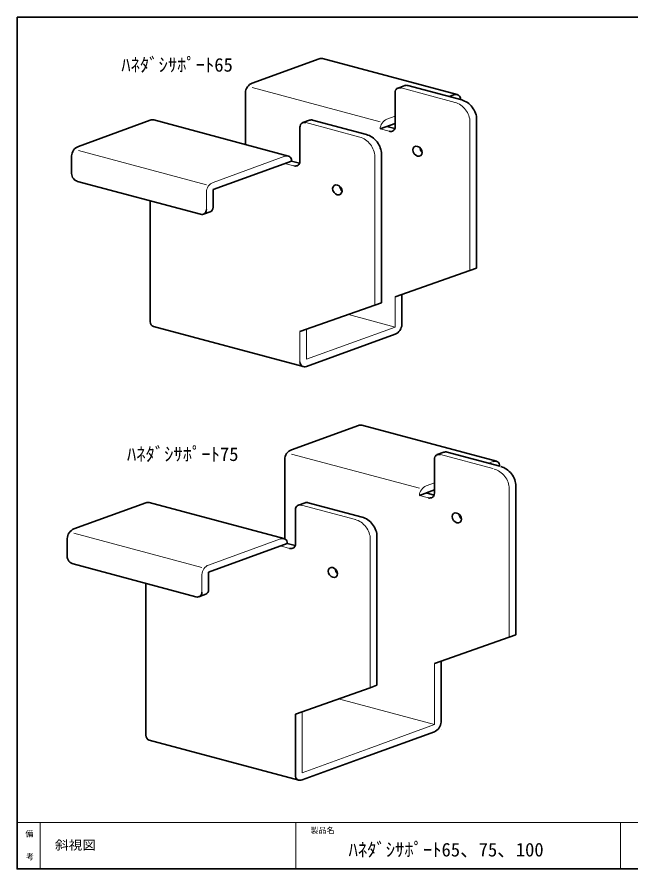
# Model space of a CAD drawing. Units: millimetres on the paper. Extents: x -405 to 405, y -286 to 286.
# Drawn here: x 15.5 to 213.6, y 11 to 286 of the extents above; entities that cross this region are included whole.
import ezdxf
from ezdxf.enums import TextEntityAlignment as Align

# ---------------------------------------------------------------- set-up
doc = ezdxf.new("R2010")
doc.units = ezdxf.units.MM
for name, color, linetype, lineweight in [('0-1_本体', 7, 'Continuous', 35), ('0-8_寸法', 4, 'Continuous', 18), ('F-0_枠図面', 4, 'Continuous', 18)]:
    doc.layers.add(name, color=color, linetype=linetype, lineweight=lineweight)
doc.layers.add('F-2_文字1', color=7, linetype='Continuous')
doc.layers.add('F-3_文字2', color=7, linetype='Continuous')
doc.styles.add('ＭＳ ゴシック', font='')
doc.styles.get('ＭＳ ゴシック').set_extended_font_data('MS Gothic')

msp = doc.modelspace()

# ---------------------------------------------------------------- linework, layer by layer
at = {"layer": '0-1_本体'}
for p, q in [((91.389, 264.658), (113.003, 272.525)), ((114.102, 272.606), (157.568, 260.959)), ((89.228, 261.572), (89.228, 244.83)), ((137.524, 261.631), (137.524, 250.631)), ((138.455, 263.088), (140.616, 263.875)), ((159.037, 259.232), (141.617, 263.9)), ((154.953, 260.327), (156.47, 260.879)), ((158.593, 259.351), (158.63, 259.365)), ((158.63, 259.341), (158.63, 259.366)), ((35.289, 244.24), (58.501, 252.688)), ((59.599, 252.768), (103.066, 241.122)), ((106.796, 250.447), (106.796, 239.447)), ((107.727, 251.904), (109.888, 252.691)), ((128.309, 248.048), (110.889, 252.716)), ((132.694, 249.925), (137.524, 251.683)), ((134.855, 250.712), (137.422, 250.024)), ((163.833, 252.982), (163.833, 204.947)), ((33.128, 241.153), (33.128, 235.439)), ((78.756, 230.293), (104.128, 239.528)), ((104.128, 239.528), (106.694, 238.84)), ((133.105, 241.798), (133.105, 193.763)), ((74.663, 222.324), (35.046, 232.939)), ((78.756, 230.293), (78.756, 224.593)), ((58.5, 187.686), (58.5, 226.655)), ((75.662, 222.348), (77.824, 223.135)), ((139.685, 196.394), (139.685, 186.718)), ((106.796, 184.447), (130.944, 192.976)), ((133.105, 193.763), (130.944, 192.976)), ((107.854, 173.154), (59.558, 186.095)), ((108.956, 173.233), (137.524, 183.631)), ((104.046, 146.311), (125.66, 154.177)), ((126.758, 154.258), (170.225, 142.611)), ((101.884, 143.224), (101.884, 117.549)), ((150.181, 143.283), (150.181, 132.283)), ((151.112, 144.74), (153.273, 145.527)), ((171.287, 140.993), (154.274, 145.552)), ((145.351, 131.577), (150.181, 133.335)), ((147.512, 132.364), (150.079, 131.676)), ((176.49, 134.633), (176.49, 86.599)), ((58.161, 129.291), (101.628, 117.645)), ((33.851, 120.763), (57.062, 129.211)), ((105.357, 126.97), (105.357, 115.97)), ((106.288, 128.428), (108.45, 129.214)), ((126.871, 124.571), (109.451, 129.239)), ((131.667, 118.321), (131.667, 70.286)), ((31.689, 117.676), (31.689, 111.962)), ((77.317, 106.816), (102.689, 116.051)), ((102.689, 116.051), (105.256, 115.363)), ((73.224, 98.847), (33.608, 109.462)), ((77.317, 106.816), (77.317, 101.116)), ((57.061, 54.21), (57.061, 103.178)), ((74.224, 98.871), (76.385, 99.658)), ((150.181, 77.283), (174.329, 85.812)), ((174.329, 85.812), (176.49, 86.599)), ((152.342, 78.046), (152.342, 58.37)), ((105.357, 60.97), (129.506, 69.499)), ((131.667, 70.286), (129.506, 69.499)), ((105.357, 41.269), (105.357, 60.97)), ((106.416, 39.677), (58.118, 52.618))]:
    msp.add_line(p, q, dxfattribs=at)
at = {"layer": '0-1_本体', "color": 4, "lineweight": 18}
for p, q in [((91.389, 263.293), (132.694, 252.225)), ((156.876, 258.446), (139.456, 263.113)), ((134.855, 253.012), (137.524, 253.983)), ((126.148, 247.261), (108.728, 251.929)), ((161.672, 252.195), (161.672, 204.16)), ((135.592, 249.149), (132.694, 249.925)), ((76.595, 231.806), (35.289, 242.874)), ((78.756, 232.593), (101.968, 241.041)), ((130.944, 192.976), (130.944, 241.011)), ((104.864, 237.964), (101.966, 238.741)), ((76.595, 229.506), (76.595, 223.806)), ((106.796, 174.745), (106.796, 184.447)), ((137.524, 185.931), (108.957, 175.533)), ((108.957, 185.21), (108.957, 175.533)), ((104.046, 144.945), (145.351, 133.877)), ((169.088, 140.217), (152.113, 144.765)), ((167.61, 141.979), (169.127, 142.531)), ((171.25, 141.003), (171.287, 141.017)), ((171.287, 140.993), (171.287, 141.018)), ((169.088, 140.217), (169.125, 140.23)), ((147.512, 134.664), (150.181, 135.635)), ((174.329, 133.846), (174.329, 85.812)), ((148.249, 130.801), (145.351, 131.577)), ((124.709, 123.785), (107.289, 128.452)), ((75.156, 108.329), (33.851, 119.397)), ((77.317, 109.116), (100.529, 117.564)), ((129.506, 69.499), (129.506, 117.534)), ((103.426, 114.488), (100.528, 115.264)), ((75.156, 106.029), (75.156, 100.329)), ((150.181, 77.283), (150.181, 57.583)), ((150.181, 57.583), (119.24, 65.873)), ((107.519, 61.733), (107.519, 42.057)), ((150.181, 57.584), (128.85, 49.82)), ((152.34, 56.07), (152.342, 56.071)), ((128.85, 49.82), (107.519, 42.057))]:
    msp.add_line(p, q, dxfattribs=at)
at = {"layer": '0-1_本体'}
for points in [[(137.524, 195.631), (161.672, 204.16), (163.833, 204.947)], [(107.517, 39.756), (128.85, 47.52), (150.255, 55.311)]]:
    msp.add_lwpolyline(points, dxfattribs=at)
at = {"layer": '0-1_本体', "color": 4, "lineweight": 18}
msp.add_lwpolyline([(137.524, 195.631), (137.524, 185.931), (122.44, 189.973)], dxfattribs=at)
at = {"layer": '0-1_本体'}
for centre, major_axis, ratio, start_param, end_param in [((113.002, 270.225), (1.528, 2.183), 0.7, 0.2472663, 0.7855464), ((91.389, 262.358), (1.528, 2.183), 0.7, 0.7849535, 2.3566391), ((139.456, 261.113), (-1.364, 1.777), 0.77, 5.4925709, 7.0737997), ((141.617, 261.9), (-1.364, 1.777), 0.77, 5.4925709, 6.0458493), ((156.468, 258.578), (1.528, 2.183), 0.7, 5.4976389, 7.0687317), ((159.004, 254.241), (-3.409, 4.443), 0.77, 3.9252521, 5.4995259), ((58.5, 250.388), (1.528, 2.183), 0.7, 0.2472663, 0.7855464), ((108.728, 249.929), (-1.364, 1.777), 0.77, 5.4925709, 7.0737997), ((110.889, 250.716), (-1.364, 1.777), 0.77, 5.4925709, 6.0458493), ((135.592, 251.149), (-1.364, 1.777), 0.77, 2.3509783, 3.932207), ((128.276, 243.057), (-3.409, 4.443), 0.77, 3.9252521, 5.4995259), ((35.289, 241.94), (1.528, 2.183), 0.7, 0.7849535, 2.3566391), ((101.966, 238.741), (1.528, 2.183), 0.7, 5.4976389, 7.0687317), ((104.864, 239.964), (-1.364, 1.777), 0.77, 2.3509783, 3.932207), ((35.06, 234.936), (-1.364, 1.777), 0.77, 0.7836594, 2.3579332), ((74.663, 224.324), (-1.364, 1.777), 0.77, 2.3509783, 3.932207), ((76.824, 225.111), (-1.364, 1.777), 0.77, 2.901742, 3.932207), ((60.661, 188.474), (1.528, 2.183), 0.7, 2.3560463, 3.3915769), ((137.524, 185.931), (1.528, 2.183), 0.7, 3.9265462, 5.4982318), ((108.957, 175.533), (1.528, 2.183), 0.7, 2.3560463, 3.927139), ((125.659, 151.877), (1.528, 2.183), 0.7, 0.2472663, 0.7855464), ((104.046, 144.011), (1.528, 2.183), 0.7, 0.7849535, 2.3566391), ((152.113, 142.765), (-1.364, 1.777), 0.77, 5.4925709, 7.0737997), ((154.274, 143.552), (-1.364, 1.777), 0.77, 5.4925709, 6.0458493), ((169.125, 140.23), (1.528, 2.183), 0.7, 5.4976389, 7.0687317), ((171.661, 135.892), (-3.409, 4.443), 0.77, 3.9252521, 5.4995259), ((148.249, 132.801), (-1.364, 1.777), 0.77, 2.3509783, 3.932207), ((57.061, 126.911), (1.528, 2.183), 0.7, 0.2472663, 0.7855464), ((109.451, 127.239), (-1.364, 1.777), 0.77, 5.4925709, 6.0458493), ((107.289, 126.452), (-1.364, 1.777), 0.77, 5.4925709, 7.0737997), ((126.837, 119.58), (-3.409, 4.443), 0.77, 3.9252521, 5.4995259), ((33.851, 118.463), (1.528, 2.183), 0.7, 0.7849535, 2.3566391), ((100.528, 115.264), (1.528, 2.183), 0.7, 5.4976389, 7.0687317), ((103.426, 116.488), (-1.364, 1.777), 0.77, 2.3509783, 3.932207), ((33.621, 111.459), (-1.364, 1.777), 0.77, 0.7836594, 2.3579332), ((73.224, 100.847), (-1.364, 1.777), 0.77, 2.3509783, 3.932207), ((75.386, 101.634), (-1.364, 1.777), 0.77, 2.901742, 3.932207), ((150.181, 57.583), (1.528, 2.183), 0.7, 3.9265462, 5.4982318), ((59.222, 54.998), (1.528, 2.183), 0.7, 2.3566391, 3.3905516), ((107.519, 42.057), (1.528, 2.183), 0.7, 2.3560463, 3.927139)]:
    msp.add_ellipse(centre, major_axis=major_axis, ratio=ratio, start_param=start_param, end_param=end_param, dxfattribs=at)
at = {"layer": '0-1_本体', "color": 4, "lineweight": 18}
for centre, major_axis, ratio, start_param, end_param in [((156.842, 253.455), (-3.409, 4.443), 0.77, 3.9252521, 5.4995259), ((134.855, 250.712), (1.528, 2.183), 0.7, 0.7849535, 2.3566391), ((126.114, 242.27), (-3.409, 4.443), 0.77, 3.9252521, 5.4995259), ((146.93, 243.476), (-1.065, 1.388), 0.77, 0.7546607, 1.910588), ((78.756, 230.293), (1.528, 2.183), 0.7, 0.7849535, 2.3566391), ((121.031, 230.998), (-1.065, 1.388), 0.77, 0.7546607, 1.910588), ((169.499, 135.105), (-3.409, 4.443), 0.77, 3.9252521, 5.4995259), ((147.512, 132.364), (1.528, 2.183), 0.7, 0.7849535, 2.3566391), ((124.676, 118.794), (-3.409, 4.443), 0.77, 3.9252521, 5.4995259), ((159.586, 125.128), (-1.065, 1.388), 0.77, 0.7546607, 1.910588), ((77.317, 106.816), (1.528, 2.183), 0.7, 0.7849535, 2.3566391), ((119.593, 107.521), (-1.065, 1.388), 0.77, 0.7546607, 1.910588)]:
    msp.add_ellipse(centre, major_axis=major_axis, ratio=ratio, start_param=start_param, end_param=end_param, dxfattribs=at)
at = {"layer": '0-1_本体'}
for centre in [(144.768, 242.69), (118.87, 230.212), (157.425, 124.342), (117.431, 106.735)]:
    msp.add_ellipse(centre, major_axis=(-1.065, 1.388), ratio=0.77, dxfattribs=at)
at = {"layer": 'F-0_枠図面', "color": 7, "lineweight": 35}
msp.add_line((15.5, 286), (405, 286), dxfattribs=at)
at = {"layer": 'F-0_枠図面'}
for p, q in [((15.5, 26), (405, 26)), ((23, 26), (23, 11)), ((105.5, 26), (105.5, 11)), ((210.25, 26), (210.25, 11))]:
    msp.add_line(p, q, dxfattribs=at)
at = {"layer": 'F-0_枠図面', "color": 7, "lineweight": 35}
msp.add_lwpolyline([(15.5, 286), (15.5, 11), (405, 11)], dxfattribs=at)

# ---------------------------------------------------------------- texts
at = {"layer": '0-8_寸法', "color": 7, "style": 'ＭＳ ゴシック'}
for s, p in [('ﾊﾈﾀﾞｼｻﾎﾟｰﾄ65', (49.161, 267.048)), ('ﾊﾈﾀﾞｼｻﾎﾟｰﾄ75', (50.984, 141.374))]:
    msp.add_text(s, height=4.399, dxfattribs=at).set_placement(p, align=Align.BOTTOM_LEFT)
at = {"layer": 'F-2_文字1', "style": 'ＭＳ ゴシック'}
for s, p in [('備', (18.211, 20.913)), ('製品名', (110.227, 21.998)), ('考', (18.39, 13.49))]:
    msp.add_text(s, height=1.833, dxfattribs=at).set_placement(p, align=Align.BOTTOM_LEFT)
at = {"layer": 'F-3_文字2', "style": 'ＭＳ ゴシック', "width": 1.1}
msp.add_text('斜視図', height=2.933, dxfattribs=at).set_placement((27.764, 16.368), align=Align.BOTTOM_LEFT)
at = {"layer": 'F-3_文字2', "style": 'ＭＳ ゴシック'}
msp.add_text('ﾊﾈﾀﾞｼｻﾎﾟｰﾄ65、75、100', height=4.399, dxfattribs=at).set_placement((122.501, 13.709), align=Align.BOTTOM_LEFT)

doc.saveas('drawing.dxf')
